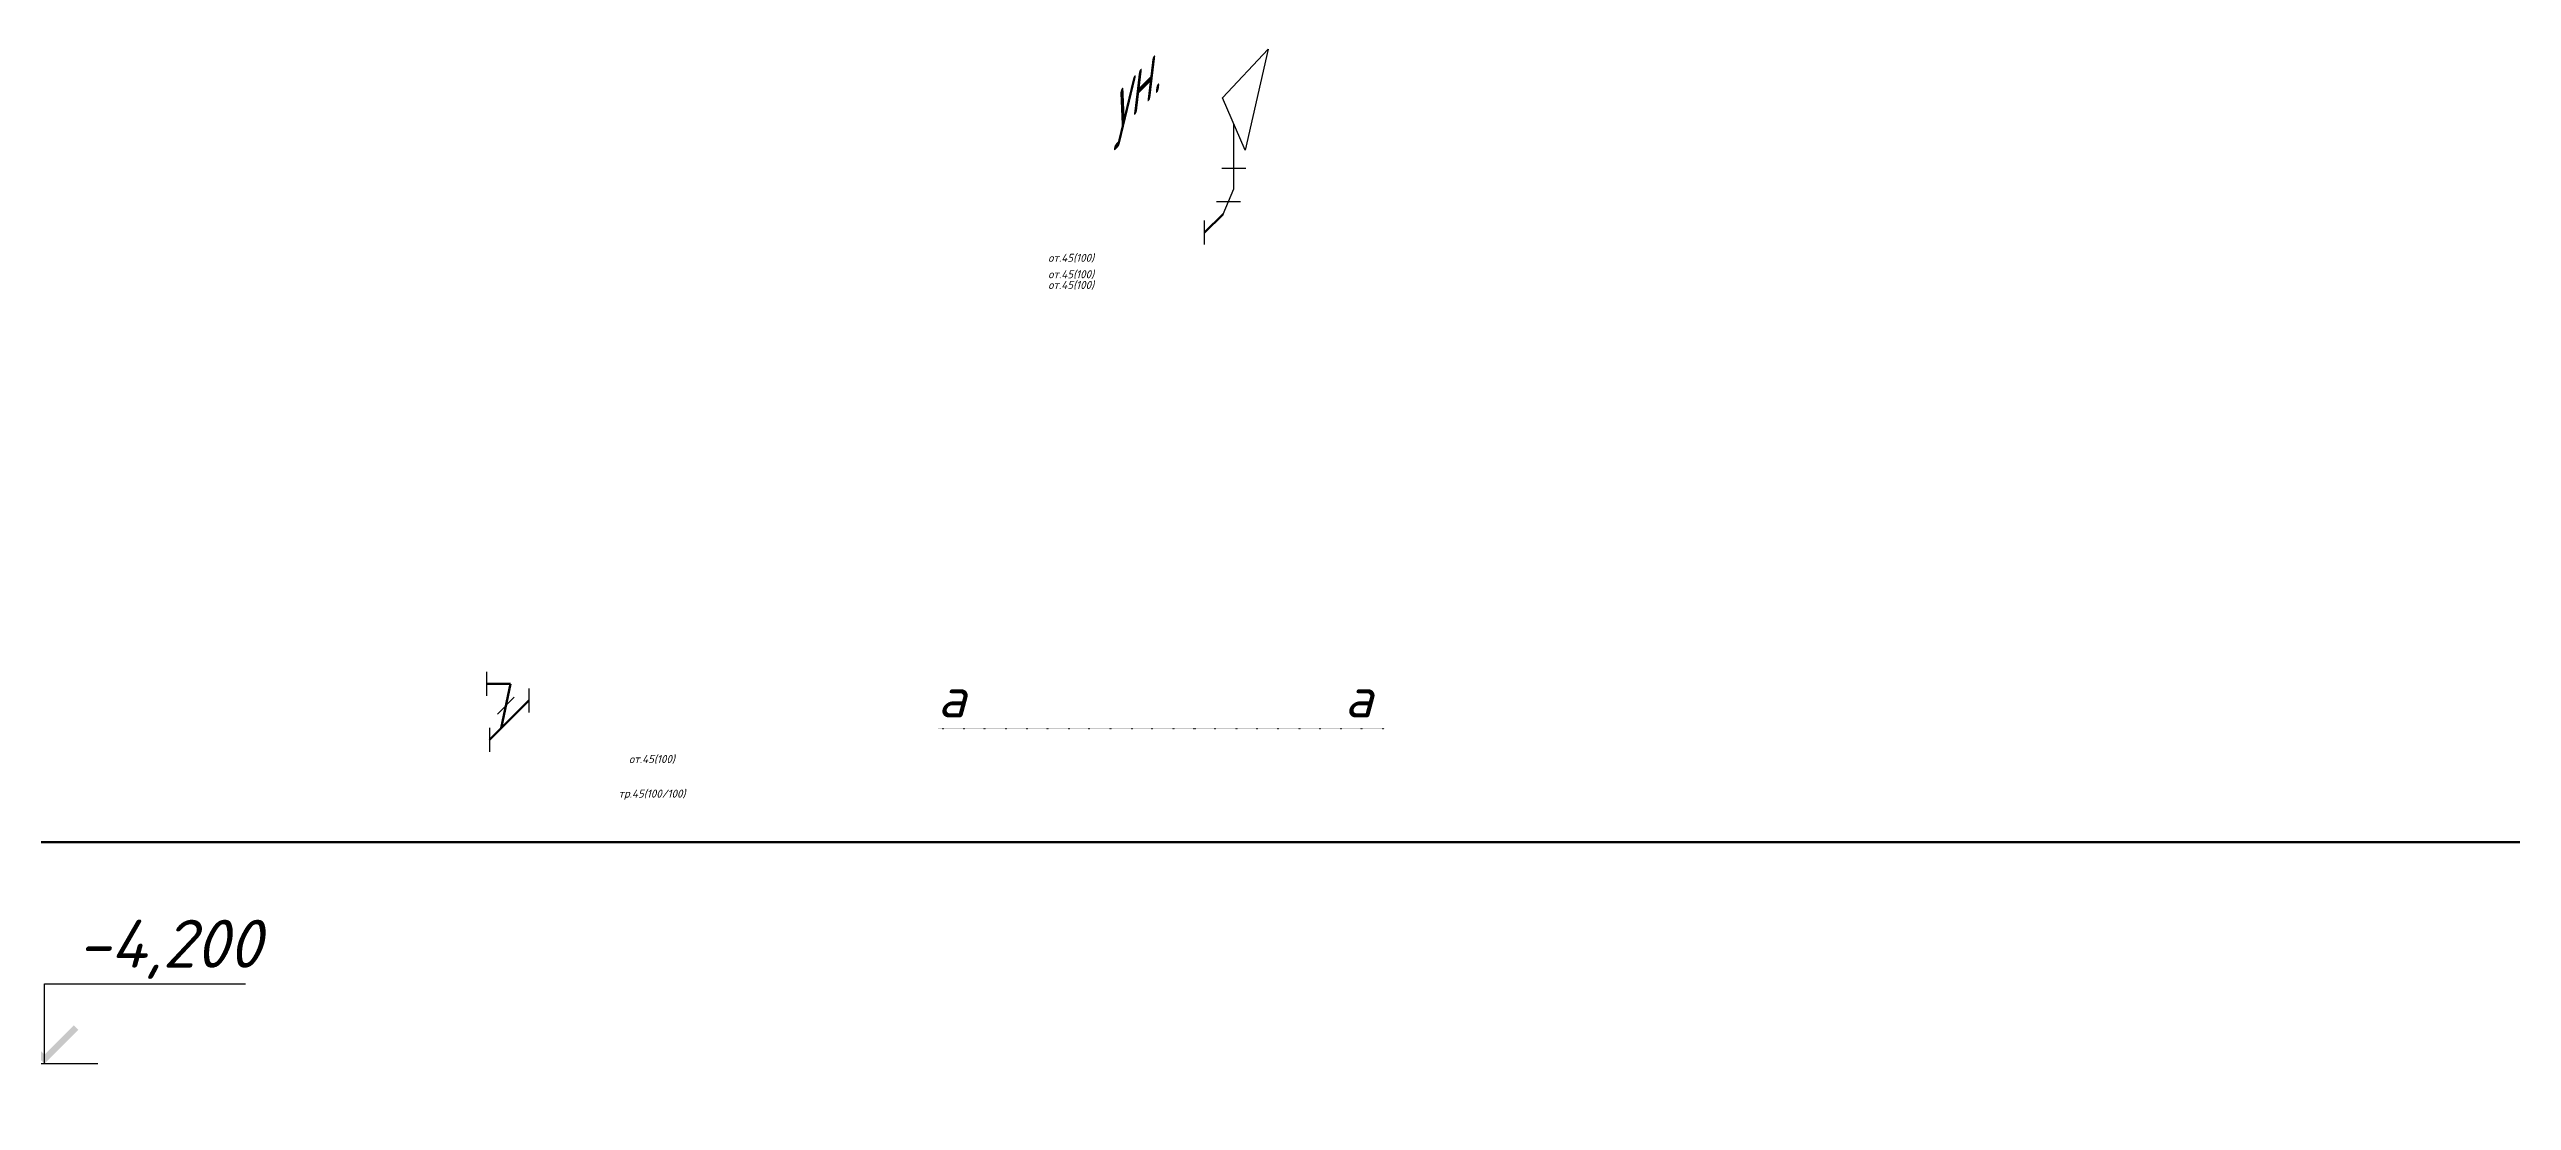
# Model space of a CAD drawing. Header units: millimetres. Extents: x -473555 to 660023, y 5037 to 453528.
# Drawn here: x 195231 to 210620, y 36308 to 42879 of the extents above; entities that cross this region are included whole.
import ezdxf
from ezdxf.enums import TextEntityAlignment as Align

# ---------------------------------------------------------------- set-up
doc = ezdxf.new("R2010")
doc.units = ezdxf.units.MM
doc.linetypes.add('ACAD_ISO07W100', pattern=[3, 0, -3])
doc.layers.add('_ВК-Спецификация', color=3, linetype='Continuous', lineweight=15, plot=False, transparency=0.5)
doc.layers.add('ВК_K1', color=34, linetype='Continuous', lineweight=50)
doc.layers.add('ВК_К1_текст', color=34, linetype='Continuous')
doc.styles.add('ISOPEUR', font='isocpeui.ttf')

# ---------------------------------------------------------------- blocks, each defined once
blk = doc.blocks.new('*U208')
at = {"linetype": 'ByBlock', "lineweight": -2}
h = blk.add_hatch(color=256, dxfattribs=at)
h.paths.add_polyline_path([(527, 212), (499, 240), (315, 57), (315, 0)])
h.paths.add_polyline_path([(131, 240), (103, 212), (315, 0), (315, 57)])
for p, q in [((315, 0), (315, 500)), ((315, 500), (1572, 500)), ((649, 0), (0, 0))]:
    blk.add_line(p, q, dxfattribs=at)
at = {"linetype": 'ByBlock', "style": 'ISOPEUR'}
blk.add_attdef('ОТМЕТКА', (521, 600), '', height=300, dxfattribs=at)
blk = doc.blocks.new('*U249')
at = {"lineweight": 30}
for p, q in [((-18, 426), (-18, 276)), ((246, 321), (246, 171)), ((50, 160), (156, 266)), ((0, 75), (0, -75))]:
    blk.add_line(p, q, dxfattribs=at)
for p, q in [((-18, 351), (132, 351)), ((132, 351), (73, 73)), ((0, 0), (246, 246))]:
    blk.add_line(p, q)
at = {"layer": '_ВК-Спецификация', "linetype": 'ByBlock', "style": 'ISOPEUR'}
for s, p in [('от.45(100)', (1016, -120)), ('тр.45(100/100)', (1016, -336))]:
    blk.add_text(s, height=50, dxfattribs=at).set_placement(p, align=Align.MIDDLE_CENTER)
blk = doc.blocks.new('*U285')
at = {"lineweight": 30}
for p, q in [((183, 274), (183, 679)), ((108, 403), (258, 403)), ((74, 195), (224, 195)), ((116, 116), (183, 274)), ((0, -75), (0, 75))]:
    blk.add_line(p, q, dxfattribs=at)
at = {"lineweight": -2, "ltscale": 100}
blk.add_line((0, 0), (116, 116), dxfattribs=at)
at = {"lineweight": 30}
blk.add_lwpolyline([(398, 1146), (253, 515), (113, 843)], close=True, dxfattribs=at)
at = {"lineweight": -2, "style": 'ISOPEUR', "oblique": 45}
blk.add_text('ун.', height=250, rotation=45, dxfattribs=at).set_placement((-504, 844), align=Align.MIDDLE_CENTER)
at = {"layer": '_ВК-Спецификация', "style": 'ISOPEUR'}
for p in [(-977, -97), (-977, -221), (-977, -352)]:
    blk.add_attdef('ФАСОННЫЕ_ЧАСТИ', p, '', height=50, dxfattribs=at)

msp = doc.modelspace()

# ---------------------------------------------------------------- linework, layer by layer
at = {"layer": 'ВК_K1'}
msp.add_lwpolyline([(163169, 37924.2), (328100.9, 37924.2), (328100.9, 9755), (163169, 9755)], close=True, dxfattribs=at)
at = {"layer": 'ВК_К1_текст', "linetype": 'ACAD_ISO07W100'}
msp.add_line((203574.3, 38632.2), (200786.6, 38632.2), dxfattribs=at)

# ---------------------------------------------------------------- block references
at = {"layer": 'ВК_K1'}
ref = msp.add_blockref('*U285', (202450.7, 41733.7), dxfattribs=at)
ref.add_attrib('ФАСОННЫЕ_ЧАСТИ', 'от.45(100)', (201473.8, 41381.3), dxfattribs={"layer": '_ВК-Спецификация', "height": 50, "style": 'ISOPEUR'})
ref.add_attrib('ФАСОННЫЕ_ЧАСТИ', 'от.45(100)', (201473.8, 41551), dxfattribs={"layer": '_ВК-Спецификация', "height": 50, "style": 'ISOPEUR'})
ref.add_attrib('ФАСОННЫЕ_ЧАСТИ', 'от.45(100)', (201473.8, 41448.1), dxfattribs={"layer": '_ВК-Спецификация', "height": 50, "style": 'ISOPEUR'})
msp.add_blockref('*U249', (197981.4, 38563.7), dxfattribs=at)
at = {"layer": 'ВК_К1_текст'}
msp.add_blockref('*U208', (194886, 36539.9), dxfattribs=at).add_auto_attribs({'ОТМЕТКА': '-4,200'})

# ---------------------------------------------------------------- texts
at = {"layer": 'ВК_К1_текст', "linetype": 'Continuous', "style": 'ISOPEUR'}
for p in [(200782.4, 38703.9), (203324.9, 38703.9)]:
    msp.add_text('а', height=250, dxfattribs=at).set_placement(p)

doc.saveas('drawing.dxf')
